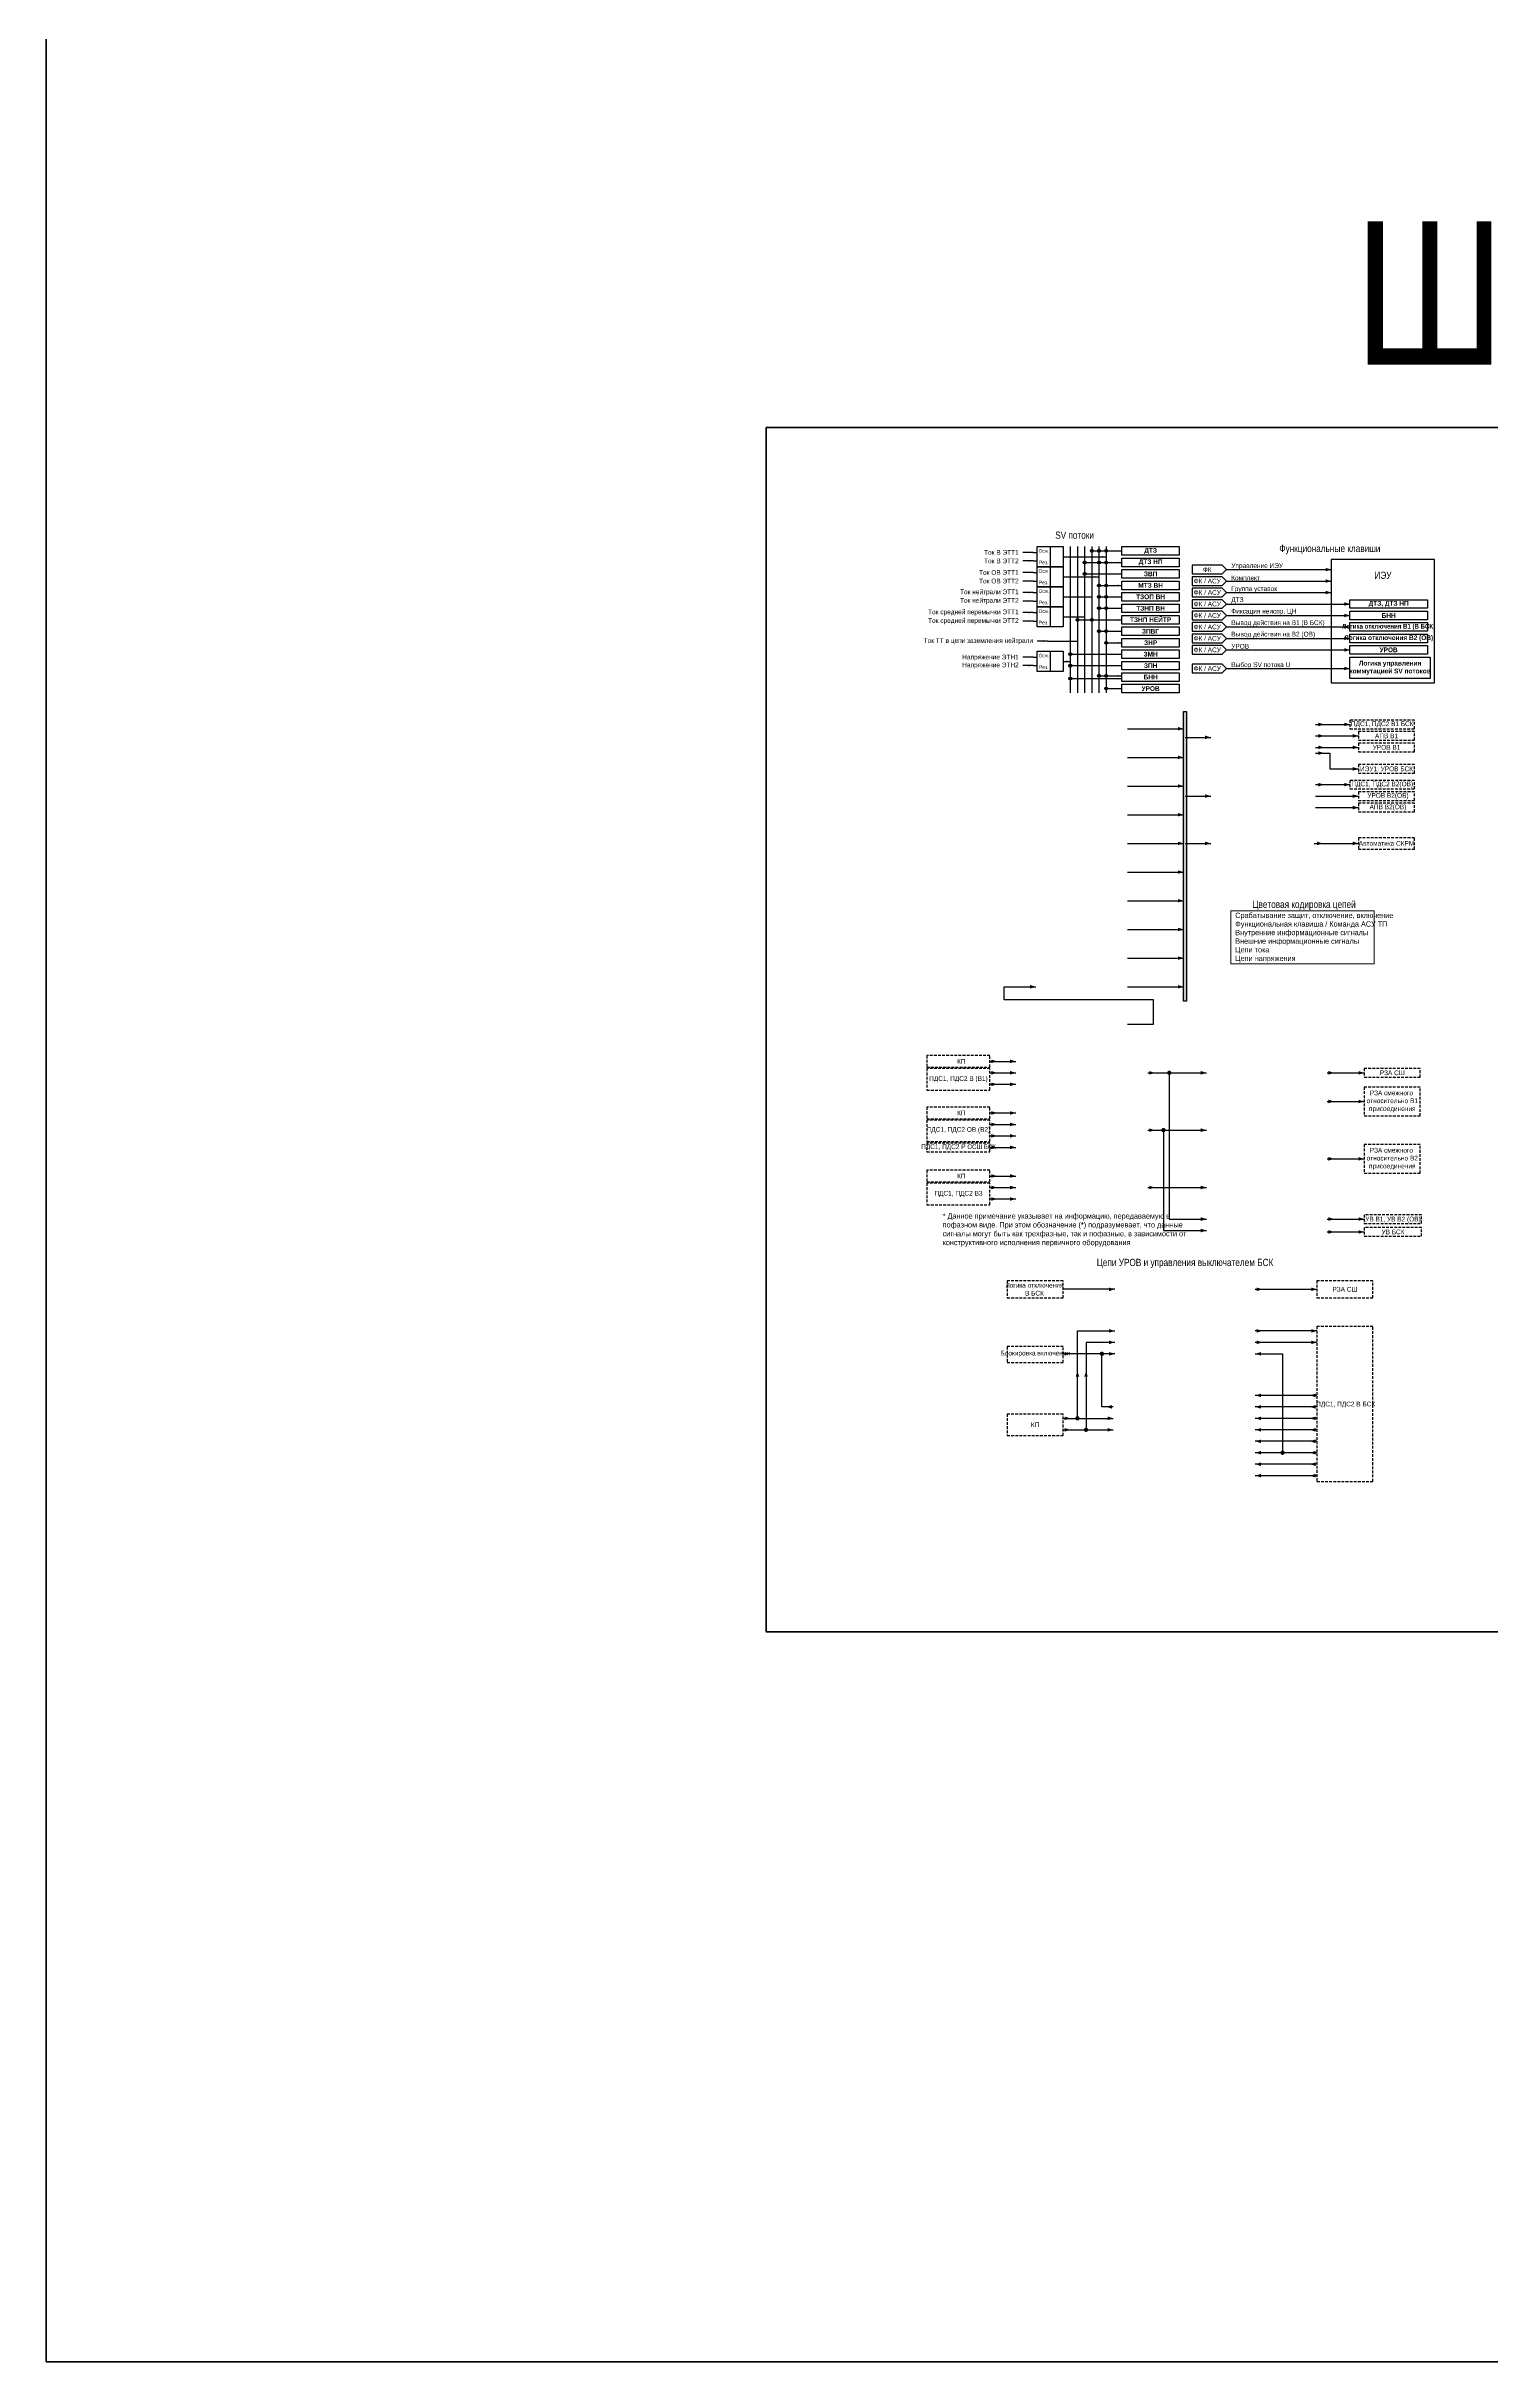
# Model space of a CAD drawing. Header units: millimetres. Extents: x 25558 to 49929, y 1902 to 19390.
# Drawn here: x 25708 to 26715, y 1902 to 3517 of the extents above; entities that cross this region are included whole.
import ezdxf
from ezdxf.enums import TextEntityAlignment as Align

# ---------------------------------------------------------------- set-up
doc = ezdxf.new("R2010")
doc.units = ezdxf.units.MM
doc.linetypes.add('штриховая2', pattern=[9.525, 6.35, -3.175])
for name, color, linetype, lineweight in [('Основная', 7, 'Continuous', 30), ('Отключение_включение', 1, 'Continuous', 30), ('Тонкая', 7, 'Continuous', 5), ('Цепи внешние', 84, 'Continuous', 30), ('Цепи внутренние', 5, 'Continuous', 30), ('Цепи ТН', 200, 'Continuous', 30), ('Цепи ТТ', 23, 'Continuous', 30), ('Цепь - ФК и АСУ', 132, 'Continuous', 30)]:
    doc.layers.add(name, color=color, linetype=linetype, lineweight=lineweight)
doc.styles.add('Narrow', font='ARIALN.TTF')

# ---------------------------------------------------------------- blocks, each defined once
blk = doc.blocks.new('Point')
at = {"layer": 'Основная', "color": 0, "const_width": 1.5}
blk.add_lwpolyline([(-0.75, 0, 1), (0.75, 0, 1)], format="xyb", close=True, dxfattribs=at)

msp = doc.modelspace()

# ---------------------------------------------------------------- hatches: boundary and pattern name
at = {"layer": 'Отключение_включение'}
h = msp.add_hatch(color=256, dxfattribs=at)
h.dxf.hatch_style = 1
h.paths.add_polyline_path([(26503, 3053), (26501, 3053), (26501, 2851), (26503, 2851)])
at = {"layer": 'Цепи ТН'}
h = msp.add_hatch(color=256, dxfattribs=at)
h.dxf.hatch_style = 1
h.paths.add_polyline_path([(26423, 3093, 1), (26421, 3093, 1)])
h = msp.add_hatch(color=256, dxfattribs=at)
h.dxf.hatch_style = 1
h.paths.add_polyline_path([(26423, 3085, 1), (26421, 3085, 1)])
h = msp.add_hatch(color=256, dxfattribs=at)
h.dxf.hatch_style = 1
h.paths.add_polyline_path([(26423, 3076, 1), (26421, 3076, 1)])
at = {"layer": 'Цепи ТТ'}
h = msp.add_hatch(color=256, dxfattribs=at)
h.dxf.hatch_style = 1
h.paths.add_polyline_path([(26438, 3165, 1), (26436, 3165, 1)])
h = msp.add_hatch(color=256, dxfattribs=at)
h.dxf.hatch_style = 1
h.paths.add_polyline_path([(26443, 3165, 1), (26441, 3165, 1)])
h = msp.add_hatch(color=256, dxfattribs=at)
h.dxf.hatch_style = 1
h.paths.add_polyline_path([(26448, 3165, 1), (26446, 3165, 1)])
h = msp.add_hatch(color=256, dxfattribs=at)
h.dxf.hatch_style = 1
h.paths.add_polyline_path([(26433, 3157, 1), (26431, 3157, 1)])
h = msp.add_hatch(color=256, dxfattribs=at)
h.dxf.hatch_style = 1
h.paths.add_polyline_path([(26433, 3149, 1), (26431, 3149, 1)])
h = msp.add_hatch(color=256, dxfattribs=at)
h.dxf.hatch_style = 1
h.paths.add_polyline_path([(26443, 3157, 1), (26441, 3157, 1)])
h = msp.add_hatch(color=256, dxfattribs=at)
h.dxf.hatch_style = 1
h.paths.add_polyline_path([(26448, 3157, 1), (26446, 3157, 1)])
h = msp.add_hatch(color=256, dxfattribs=at)
h.dxf.hatch_style = 1
h.paths.add_polyline_path([(26443, 3141, 1), (26441, 3141, 1)])
h = msp.add_hatch(color=256, dxfattribs=at)
h.dxf.hatch_style = 1
h.paths.add_polyline_path([(26443, 3133, 1), (26441, 3133, 1)])
h = msp.add_hatch(color=256, dxfattribs=at)
h.dxf.hatch_style = 1
h.paths.add_polyline_path([(26448, 3141, 1), (26446, 3141, 1)])
h = msp.add_hatch(color=256, dxfattribs=at)
h.dxf.hatch_style = 1
h.paths.add_polyline_path([(26448, 3133, 1), (26446, 3133, 1)])
h = msp.add_hatch(color=256, dxfattribs=at)
h.dxf.hatch_style = 1
h.paths.add_polyline_path([(26428, 3117, 1), (26426, 3117, 1)])
h = msp.add_hatch(color=256, dxfattribs=at)
h.dxf.hatch_style = 1
h.paths.add_polyline_path([(26438, 3117, 1), (26436, 3117, 1)])
h = msp.add_hatch(color=256, dxfattribs=at)
h.dxf.hatch_style = 1
h.paths.add_polyline_path([(26443, 3125, 1), (26441, 3125, 1)])
h = msp.add_hatch(color=256, dxfattribs=at)
h.dxf.hatch_style = 1
h.paths.add_polyline_path([(26448, 3125, 1), (26446, 3125, 1)])
h = msp.add_hatch(color=256, dxfattribs=at)
h.dxf.hatch_style = 1
h.paths.add_polyline_path([(26443, 3109, 1), (26441, 3109, 1)])
h = msp.add_hatch(color=256, dxfattribs=at)
h.dxf.hatch_style = 1
h.paths.add_polyline_path([(26448, 3109, 1), (26446, 3109, 1)])
h = msp.add_hatch(color=256, dxfattribs=at)
h.dxf.hatch_style = 1
h.paths.add_polyline_path([(26448, 3101, 1), (26446, 3101, 1)])
h = msp.add_hatch(color=256, dxfattribs=at)
h.dxf.hatch_style = 1
h.paths.add_polyline_path([(26443, 3078, 1), (26441, 3078, 1)])
h = msp.add_hatch(color=256, dxfattribs=at)
h.dxf.hatch_style = 1
h.paths.add_polyline_path([(26448, 3078, 1), (26446, 3078, 1)])
h = msp.add_hatch(color=256, dxfattribs=at)
h.dxf.hatch_style = 1
h.paths.add_polyline_path([(26448, 3069, 1), (26446, 3069, 1)])

# ---------------------------------------------------------------- linework, layer by layer
at = {"layer": 'Основная'}
for points in [[(26458, 3168), (26498, 3168), (26498, 3162), (26458, 3162)], [(26458, 3160), (26498, 3160), (26498, 3154), (26458, 3154)], [(26458, 3152), (26498, 3152), (26498, 3146), (26458, 3146)], [(26458, 3144), (26498, 3144), (26498, 3138), (26458, 3138)], [(26458, 3136), (26498, 3136), (26498, 3130), (26458, 3130)], [(26458, 3128), (26498, 3128), (26498, 3122), (26458, 3122)], [(26458, 3120), (26498, 3120), (26498, 3114), (26458, 3114)], [(26617, 3131), (26671, 3131), (26671, 3125), (26617, 3125)], [(26617, 3123), (26671, 3123), (26671, 3117), (26617, 3117)], [(26458, 3112), (26498, 3112), (26498, 3106), (26458, 3106)], [(26458, 3104), (26498, 3104), (26498, 3098), (26458, 3098)], [(26617, 3115), (26671, 3115), (26671, 3109), (26617, 3109)], [(26617, 3107), (26671, 3107), (26671, 3101), (26617, 3101)], [(26458, 3096), (26498, 3096), (26498, 3090), (26458, 3090)], [(26458, 3088), (26498, 3088), (26498, 3082), (26458, 3082)], [(26617, 3099), (26671, 3099), (26671, 3093), (26617, 3093)], [(26617, 3091), (26673, 3091), (26673, 3076), (26617, 3076)], [(26458, 3080), (26498, 3080), (26498, 3074), (26458, 3074)], [(26458, 3072), (26498, 3072), (26498, 3066), (26458, 3066)]]:
    msp.add_lwpolyline(points, close=True, dxfattribs=at)
at = {"layer": 'Основная', "ltscale": 0.3}
msp.add_lwpolyline([(26604, 3073), (26676, 3073), (26676, 3159), (26604, 3159)], close=True, dxfattribs=at)
at = {"layer": 'Отключение_включение'}
for p, q in [((26462, 3041), (26501, 3041)), ((26593, 3044), (26612, 3044)), ((26612, 3044), (26617, 3044)), ((26462, 3021), (26501, 3021)), ((26502, 3035), (26520, 3035)), ((26462, 3001), (26501, 3001)), ((26502, 2994), (26520, 2994)), ((26593, 3002), (26612, 3002)), ((26612, 3002), (26617, 3002)), ((26462, 2981), (26501, 2981)), ((26462, 2961), (26501, 2961)), ((26502, 2961), (26520, 2961)), ((26462, 2941), (26501, 2941)), ((26462, 2921), (26501, 2921)), ((26462, 2901), (26501, 2901)), ((26462, 2881), (26501, 2881)), ((26462, 2861), (26501, 2861)), ((26601, 2801), (26610, 2801)), ((26610, 2801), (26627, 2801)), ((26601, 2781), (26610, 2781)), ((26610, 2781), (26627, 2781)), ((26601, 2741), (26610, 2741)), ((26610, 2741), (26627, 2741)), ((26551, 2650), (26594, 2650)), ((26594, 2621), (26551, 2621)), ((26433, 2613), (26433, 2552)), ((26594, 2613), (26551, 2613)), ((26427, 2560), (26452, 2560)), ((26444, 2552), (26452, 2552))]:
    msp.add_line(p, q, dxfattribs=at)
at = {"layer": 'Отключение_включение', "ltscale": 0.3}
msp.add_line((26453, 2613), (26433, 2613), dxfattribs=at)
at = {"layer": 'Отключение_включение'}
msp.add_lwpolyline([(26501, 3053), (26503, 3053), (26503, 2851), (26501, 2851)], close=True, dxfattribs=at)
for points in [[(26501, 3041, 0, 2.5, 0), (26497, 3041, 0, 0, 0)], [(26520, 3035, 0, 2.5, 0), (26516, 3035, 0, 0, 0)], [(26599, 3044, 0, 2.5, 0), (26595, 3044, 0, 0, 0)], [(26617, 3044, 0, 2.5, 0), (26613, 3044, 0, 0, 0)], [(26501, 3021, 0, 2.5, 0), (26497, 3021, 0, 0, 0)], [(26501, 3001, 0, 2.5, 0), (26497, 3001, 0, 0, 0)], [(26520, 2994, 0, 2.5, 0), (26516, 2994, 0, 0, 0)], [(26599, 3002, 0, 2.5, 0), (26595, 3002, 0, 0, 0)], [(26617, 3002, 0, 2.5, 0), (26613, 3002, 0, 0, 0)], [(26501, 2981, 0, 2.5, 0), (26497, 2981, 0, 0, 0)], [(26501, 2961, 0, 2.5, 0), (26497, 2961, 0, 0, 0)], [(26520, 2961, 0, 2.5, 0), (26516, 2961, 0, 0, 0)], [(26501, 2941, 0, 2.5, 0), (26497, 2941, 0, 0, 0)], [(26501, 2921, 0, 2.5, 0), (26497, 2921, 0, 0, 0)], [(26501, 2901, 0, 2.5, 0), (26497, 2901, 0, 0, 0)], [(26501, 2881, 0, 2.5, 0), (26497, 2881, 0, 0, 0)], [(26501, 2861, 0, 2.5, 0), (26497, 2861, 0, 0, 0)], [(26606, 2801, 0, 2.5, 0), (26602, 2801, 0, 0, 0)], [(26627, 2801, 0, 2.5, 0), (26623, 2801, 0, 0, 0)], [(26606, 2781, 0, 2.5, 0), (26602, 2781, 0, 0, 0)], [(26627, 2781, 0, 2.5, 0), (26623, 2781, 0, 0, 0)], [(26606, 2741, 0, 2.5, 0), (26602, 2741, 0, 0, 0)], [(26627, 2741, 0, 2.5, 0), (26623, 2741, 0, 0, 0)], [(26556, 2650, 0, 2.5, 0), (26552, 2650, 0, 0, 0)], [(26594, 2650, 0, 2.5, 0), (26590, 2650, 0, 0, 0)], [(26556, 2621, 0, 2.5, 0), (26552, 2621, 0, 0, 0)], [(26594, 2621, 0, 2.5, 0), (26590, 2621, 0, 0, 0)], [(26556, 2613, 0, 2.5, 0), (26552, 2613, 0, 0, 0)], [(26594, 2613, 0, 2.5, 0), (26590, 2613, 0, 0, 0)], [(26452, 2560, 0, 2.5, 0), (26448, 2560, 0, 0, 0)], [(26452, 2552, 0, 2.5, 0), (26448, 2552, 0, 0, 0)]]:
    msp.add_lwpolyline(points, format="xyseb", dxfattribs=at)
at = {"layer": 'Отключение_включение', "ltscale": 0.3}
for points in [[(26427, 2560), (26427, 2621)], [(26427, 2621), (26453, 2621)]]:
    msp.add_lwpolyline(points, dxfattribs=at)
for points in [[(26453, 2621, 0, 2.5, 0), (26449, 2621, 0, 0, 0)], [(26453, 2613, 0, 2.5, 0), (26449, 2613, 0, 0, 0)], [(26427, 2593, 0, 2.5, 0), (26427, 2589, 0, 0, 0)], [(26433, 2593, 0, 2.5, 0), (26433, 2589, 0, 0, 0)], [(26422, 2560, 0, 2.5, 0), (26418, 2560, 0, 0, 0)], [(26422, 2552, 0, 2.5, 0), (26418, 2552, 0, 0, 0)]]:
    msp.add_lwpolyline(points, format="xyseb", dxfattribs=at)
at = {"layer": 'Отключение_включение'}
for points in [[(26417, 2560), (26427, 2560)], [(26417, 2552), (26444, 2552)]]:
    msp.add_lwpolyline(points, dxfattribs=at)
at = {"layer": 'Тонкая', "lineweight": 50}
msp.add_lwpolyline([(25708, 5132), (36985, 5132), (36985, 1902), (25708, 1902)], close=True, dxfattribs=at)
at = {"layer": 'Тонкая', "color": 3, "lineweight": 50}
msp.add_lwpolyline([(26804, 2411), (26210, 2411), (26210, 3251), (26804, 3251)], close=True, dxfattribs=at)
at = {"layer": 'Тонкая', "ltscale": 0.3}
msp.add_lwpolyline([(26534, 2914), (26634, 2914), (26634, 2877), (26534, 2877)], close=True, dxfattribs=at)
at = {"layer": 'Цепи внешние', "ltscale": 0.3}
for p, q in [((26593, 3036), (26623, 3036)), ((26593, 3028), (26623, 3028)), ((26593, 2994), (26621, 2994)), ((26621, 2994), (26623, 2994)), ((26593, 2986), (26623, 2986)), ((26366, 2809), (26384, 2809)), ((26366, 2801), (26384, 2801)), ((26366, 2793), (26384, 2793)), ((26366, 2773), (26384, 2773)), ((26366, 2765), (26384, 2765)), ((26366, 2757), (26384, 2757)), ((26366, 2749), (26384, 2749)), ((26366, 2729), (26384, 2729)), ((26366, 2721), (26384, 2721)), ((26366, 2713), (26384, 2713)), ((26601, 2699), (26627, 2699)), ((26551, 2605), (26570, 2605)), ((26570, 2605), (26570, 2536))]:
    msp.add_line(p, q, dxfattribs=at)
at = {"layer": 'Цепи внешние'}
for p, q in [((26592, 2961), (26613, 2961)), ((26612, 2961), (26623, 2961))]:
    msp.add_line(p, q, dxfattribs=at)
at = {"layer": 'Цепи внешние', "ltscale": 0.3}
for points in [[(26599, 3036, 0, 2.5, 0), (26595, 3036, 0, 0, 0)], [(26623, 3036, 0, 2.5, 0), (26619, 3036, 0, 0, 0)], [(26599, 3028, 0, 2.5, 0), (26595, 3028, 0, 0, 0)], [(26623, 3028, 0, 2.5, 0), (26619, 3028, 0, 0, 0)], [(26623, 2994, 0, 2.5, 0), (26619, 2994, 0, 0, 0)], [(26623, 2986, 0, 2.5, 0), (26619, 2986, 0, 0, 0)], [(26371, 2809, 0, 2.5, 0), (26367, 2809, 0, 0, 0)], [(26384, 2809, 0, 2.5, 0), (26380, 2809, 0, 0, 0)], [(26371, 2801, 0, 2.5, 0), (26367, 2801, 0, 0, 0)], [(26371, 2793, 0, 2.5, 0), (26367, 2793, 0, 0, 0)], [(26384, 2801, 0, 2.5, 0), (26380, 2801, 0, 0, 0)], [(26384, 2793, 0, 2.5, 0), (26380, 2793, 0, 0, 0)], [(26371, 2773, 0, 2.5, 0), (26367, 2773, 0, 0, 0)], [(26371, 2765, 0, 2.5, 0), (26367, 2765, 0, 0, 0)], [(26384, 2773, 0, 2.5, 0), (26380, 2773, 0, 0, 0)], [(26384, 2765, 0, 2.5, 0), (26380, 2765, 0, 0, 0)], [(26371, 2757, 0, 2.5, 0), (26367, 2757, 0, 0, 0)], [(26371, 2749, 0, 2.5, 0), (26367, 2749, 0, 0, 0)], [(26384, 2757, 0, 2.5, 0), (26380, 2757, 0, 0, 0)], [(26384, 2749, 0, 2.5, 0), (26380, 2749, 0, 0, 0)], [(26371, 2729, 0, 2.5, 0), (26367, 2729, 0, 0, 0)], [(26384, 2729, 0, 2.5, 0), (26380, 2729, 0, 0, 0)], [(26371, 2721, 0, 2.5, 0), (26367, 2721, 0, 0, 0)], [(26371, 2713, 0, 2.5, 0), (26367, 2713, 0, 0, 0)], [(26384, 2721, 0, 2.5, 0), (26380, 2721, 0, 0, 0)], [(26384, 2713, 0, 2.5, 0), (26380, 2713, 0, 0, 0)], [(26606, 2699, 0, 2.5, 0), (26602, 2699, 0, 0, 0)], [(26627, 2699, 0, 2.5, 0), (26623, 2699, 0, 0, 0)], [(26551, 2605, 0, 2.5, 0), (26555, 2605, 0, 0, 0)], [(26551, 2576, 0, 2.5, 0), (26555, 2576, 0, 0, 0)], [(26551, 2568, 0, 2.5, 0), (26555, 2568, 0, 0, 0)], [(26589, 2576, 0, 2.5, 0), (26593, 2576, 0, 0, 0)], [(26589, 2568, 0, 2.5, 0), (26593, 2568, 0, 0, 0)], [(26551, 2560, 0, 2.5, 0), (26555, 2560, 0, 0, 0)], [(26551, 2552, 0, 2.5, 0), (26555, 2552, 0, 0, 0)], [(26589, 2560, 0, 2.5, 0), (26593, 2560, 0, 0, 0)], [(26589, 2552, 0, 2.5, 0), (26593, 2552, 0, 0, 0)], [(26551, 2544, 0, 2.5, 0), (26555, 2544, 0, 0, 0)], [(26551, 2536, 0, 2.5, 0), (26555, 2536, 0, 0, 0)], [(26589, 2544, 0, 2.5, 0), (26593, 2544, 0, 0, 0)], [(26589, 2536, 0, 2.5, 0), (26593, 2536, 0, 0, 0)], [(26551, 2528, 0, 2.5, 0), (26555, 2528, 0, 0, 0)], [(26551, 2520, 0, 2.5, 0), (26555, 2520, 0, 0, 0)], [(26589, 2528, 0, 2.5, 0), (26593, 2528, 0, 0, 0)], [(26589, 2520, 0, 2.5, 0), (26593, 2520, 0, 0, 0)]]:
    msp.add_lwpolyline(points, format="xyseb", dxfattribs=at)
at = {"layer": 'Цепи внешние', "linetype": 'штриховая2', "ltscale": 0.3}
for points in [[(26662, 3047), (26617, 3047), (26617, 3041), (26662, 3041)], [(26662, 3039), (26623, 3039), (26623, 3033), (26662, 3033)], [(26662, 3031), (26623, 3031), (26623, 3025), (26662, 3025)], [(26662, 3005), (26617, 3005), (26617, 2999), (26662, 2999)], [(26662, 2997), (26623, 2997), (26623, 2991), (26662, 2991)], [(26662, 2989), (26623, 2989), (26623, 2983), (26662, 2983)], [(26662, 2965), (26623, 2965), (26623, 2957), (26662, 2957)], [(26366, 2813), (26322, 2813), (26322, 2805), (26366, 2805)], [(26366, 2804), (26322, 2804), (26322, 2789), (26366, 2789)], [(26666, 2804), (26627, 2804), (26627, 2798), (26666, 2798)], [(26666, 2791), (26627, 2791), (26627, 2771), (26666, 2771)], [(26366, 2777), (26322, 2777), (26322, 2769), (26366, 2769)], [(26366, 2768), (26322, 2768), (26322, 2753), (26366, 2753)], [(26366, 2752), (26322, 2752), (26322, 2746), (26366, 2746)], [(26666, 2751), (26627, 2751), (26627, 2731), (26666, 2731)], [(26366, 2733), (26322, 2733), (26322, 2725), (26366, 2725)], [(26366, 2724), (26322, 2724), (26322, 2709), (26366, 2709)], [(26667, 2702), (26627, 2702), (26627, 2696), (26667, 2696)], [(26633, 2656), (26594, 2656), (26594, 2644), (26633, 2644)], [(26633, 2624), (26594, 2624), (26594, 2516), (26633, 2516)], [(26417, 2563), (26378, 2563), (26378, 2548), (26417, 2548)]]:
    msp.add_lwpolyline(points, close=True, dxfattribs=at)
at = {"layer": 'Цепи внешние'}
for points in [[(26598, 2961, 0, 2.5, 0), (26594, 2961, 0, 0, 0)], [(26623, 2961, 0, 2.5, 0), (26619, 2961, 0, 0, 0)]]:
    msp.add_lwpolyline(points, format="xyseb", dxfattribs=at)
at = {"layer": 'Цепи внешние', "ltscale": 0.3}
for points in [[(26594, 2576), (26551, 2576)], [(26594, 2568), (26551, 2568)], [(26594, 2560), (26551, 2560)], [(26594, 2552), (26551, 2552)], [(26594, 2544), (26551, 2544)]]:
    msp.add_lwpolyline(points, dxfattribs=at)
at = {"layer": 'Цепи внешние'}
for points in [[(26594, 2536), (26551, 2536)], [(26594, 2528), (26551, 2528)], [(26594, 2520), (26551, 2520)]]:
    msp.add_lwpolyline(points, dxfattribs=at)
at = {"layer": 'Цепи внутренние', "ltscale": 0.3}
for p, q in [((26593, 3024), (26603, 3024)), ((26603, 3024), (26603, 3013)), ((26603, 3013), (26623, 3013)), ((26376, 2852), (26376, 2861)), ((26376, 2861), (26398, 2861)), ((26480, 2852), (26376, 2852)), ((26480, 2835), (26480, 2852)), ((26462, 2835), (26480, 2835)), ((26476, 2801), (26517, 2801)), ((26491, 2801), (26491, 2699)), ((26476, 2761), (26517, 2761)), ((26487, 2761), (26487, 2691)), ((26476, 2721), (26517, 2721)), ((26491, 2699), (26517, 2699)), ((26487, 2691), (26517, 2691)), ((26601, 2690), (26627, 2690)), ((26453, 2650), (26417, 2650)), ((26444, 2605), (26417, 2605)), ((26453, 2605), (26444, 2605))]:
    msp.add_line(p, q, dxfattribs=at)
for points in [[(26599, 3024, 0, 2.5, 0), (26595, 3024, 0, 0, 0)], [(26623, 3013, 0, 2.5, 0), (26619, 3013, 0, 0, 0)], [(26398, 2861, 0, 2.5, 0), (26394, 2861, 0, 0, 0)], [(26481, 2801, 0, 2.5, 0), (26477, 2801, 0, 0, 0)], [(26517, 2801, 0, 2.5, 0), (26513, 2801, 0, 0, 0)], [(26481, 2761, 0, 2.5, 0), (26477, 2761, 0, 0, 0)], [(26517, 2761, 0, 2.5, 0), (26513, 2761, 0, 0, 0)], [(26481, 2721, 0, 2.5, 0), (26477, 2721, 0, 0, 0)], [(26517, 2721, 0, 2.5, 0), (26513, 2721, 0, 0, 0)], [(26517, 2699, 0, 2.5, 0), (26513, 2699, 0, 0, 0)], [(26517, 2691, 0, 2.5, 0), (26513, 2691, 0, 0, 0)], [(26606, 2690, 0, 2.5, 0), (26602, 2690, 0, 0, 0)], [(26627, 2690, 0, 2.5, 0), (26623, 2690, 0, 0, 0)], [(26453, 2650, 0, 2.5, 0), (26449, 2650, 0, 0, 0)], [(26422, 2605, 0, 2.5, 0), (26418, 2605, 0, 0, 0)], [(26453, 2605, 0, 2.5, 0), (26449, 2605, 0, 0, 0)], [(26447, 2568, 0, 2.5, 0), (26451, 2568, 0, 0, 0)]]:
    msp.add_lwpolyline(points, format="xyseb", dxfattribs=at)
at = {"layer": 'Цепи внутренние', "linetype": 'штриховая2', "ltscale": 0.3}
for points in [[(26662, 3016), (26623, 3016), (26623, 3010), (26662, 3010)], [(26667, 2693), (26627, 2693), (26627, 2687), (26667, 2687)], [(26417, 2656), (26378, 2656), (26378, 2644), (26417, 2644)], [(26417, 2610), (26378, 2610), (26378, 2599), (26417, 2599)]]:
    msp.add_lwpolyline(points, close=True, dxfattribs=at)
at = {"layer": 'Цепи внутренние', "ltscale": 0.3}
for points in [[(26444, 2568), (26444, 2605)], [(26452, 2568), (26444, 2568)]]:
    msp.add_lwpolyline(points, dxfattribs=at)
at = {"layer": 'Цепи ТН'}
msp.add_line((26417, 3088), (26422, 3088), dxfattribs=at)
for points in [[(26422, 3168), (26422, 3066)], [(26396, 3091), (26389, 3091)], [(26396, 3085), (26389, 3085)], [(26396, 3091), (26399, 3091)], [(26396, 3085), (26399, 3085)], [(26408, 3095), (26408, 3081)], [(26422, 3093), (26458, 3093)], [(26422, 3085), (26458, 3085)], [(26422, 3076), (26458, 3076)]]:
    msp.add_lwpolyline(points, dxfattribs=at)
for points in [[(26396, 3091, 0, 1, 0), (26393, 3091, 0, 0, 0)], [(26396, 3085, 0, 1, 0), (26393, 3085, 0, 0, 0)], [(26422, 3088, 0, 1, 0), (26419, 3088, 0, 0, 0)], [(26458, 3093, 0, 1, 0), (26455, 3093, 0, 0, 0)], [(26458, 3085, 0, 1, 0), (26455, 3085, 0, 0, 0)], [(26458, 3076, 0, 1, 0), (26455, 3076, 0, 0, 0)]]:
    msp.add_lwpolyline(points, format="xyseb", dxfattribs=at)
msp.add_lwpolyline([(26399, 3095), (26417, 3095), (26417, 3081), (26399, 3081)], close=True, dxfattribs=at)
for centre in [(26422, 3093), (26422, 3085), (26422, 3076)]:
    msp.add_circle(centre, 1, dxfattribs=at)
at = {"layer": 'Цепи ТТ'}
for p, q in [((26442, 3141), (26458, 3141)), ((26427, 3117), (26458, 3117)), ((26442, 3133), (26458, 3133)), ((26442, 3125), (26458, 3125)), ((26409, 3102), (26427, 3102)), ((26442, 3109), (26458, 3109)), ((26442, 3078), (26458, 3078))]:
    msp.add_line(p, q, dxfattribs=at)
for points in [[(26399, 3168), (26417, 3168), (26417, 3154), (26399, 3154)], [(26399, 3154), (26417, 3154), (26417, 3140), (26399, 3140)], [(26399, 3140), (26417, 3140), (26417, 3126), (26399, 3126)], [(26399, 3126), (26417, 3126), (26417, 3112), (26399, 3112)]]:
    msp.add_lwpolyline(points, close=True, dxfattribs=at)
for points in [[(26408, 3168), (26408, 3154)], [(26427, 3168), (26427, 3066)], [(26432, 3168), (26432, 3066)], [(26437, 3168), (26437, 3066)], [(26396, 3164), (26389, 3164)], [(26396, 3158), (26389, 3158)], [(26396, 3150), (26389, 3150)], [(26396, 3164), (26399, 3164)], [(26396, 3158), (26399, 3158)], [(26396, 3150), (26399, 3150)], [(26408, 3154), (26408, 3140)], [(26396, 3144), (26389, 3144)], [(26396, 3136), (26389, 3136)], [(26396, 3144), (26399, 3144)], [(26396, 3136), (26399, 3136)], [(26408, 3140), (26408, 3126)], [(26396, 3130), (26389, 3130)], [(26396, 3122), (26389, 3122)], [(26396, 3130), (26399, 3130)], [(26396, 3122), (26399, 3122)], [(26408, 3126), (26408, 3112)], [(26396, 3116), (26389, 3116)], [(26396, 3116), (26399, 3116)], [(26406, 3102), (26399, 3102)], [(26406, 3102), (26409, 3102)]]:
    msp.add_lwpolyline(points, dxfattribs=at)
at = {"layer": 'Цепи ТТ', "ltscale": 0.3}
for points in [[(26442, 3168), (26442, 3066)], [(26447, 3168), (26447, 3066)], [(26417, 3161), (26447, 3161)], [(26432, 3157), (26458, 3157)], [(26437, 3165), (26458, 3165)], [(26417, 3147), (26442, 3147)], [(26432, 3149), (26458, 3149)], [(26417, 3133), (26437, 3133)], [(26417, 3119), (26432, 3119)], [(26447, 3101), (26458, 3101)], [(26447, 3069), (26458, 3069)]]:
    msp.add_lwpolyline(points, dxfattribs=at)
at = {"layer": 'Цепи ТТ'}
for points in [[(26458, 3165, 0, 1, 0), (26455, 3165, 0, 0, 0)], [(26396, 3164, 0, 1, 0), (26393, 3164, 0, 0, 0)], [(26396, 3158, 0, 1, 0), (26393, 3158, 0, 0, 0)], [(26396, 3150, 0, 1, 0), (26393, 3150, 0, 0, 0)], [(26447, 3161, 0, 1, 0), (26444, 3161, 0, 0, 0)], [(26458, 3157, 0, 1, 0), (26455, 3157, 0, 0, 0)], [(26458, 3149, 0, 1, 0), (26455, 3149, 0, 0, 0)], [(26396, 3144, 0, 1, 0), (26393, 3144, 0, 0, 0)], [(26396, 3136, 0, 1, 0), (26393, 3136, 0, 0, 0)], [(26437, 3133, 0, 1, 0), (26434, 3133, 0, 0, 0)], [(26442, 3147, 0, 1, 0), (26439, 3147, 0, 0, 0)], [(26458, 3141, 0, 1, 0), (26455, 3141, 0, 0, 0)], [(26458, 3133, 0, 1, 0), (26455, 3133, 0, 0, 0)], [(26396, 3130, 0, 1, 0), (26393, 3130, 0, 0, 0)], [(26396, 3122, 0, 1, 0), (26393, 3122, 0, 0, 0)], [(26432, 3119, 0, 1, 0), (26429, 3119, 0, 0, 0)], [(26458, 3125, 0, 1, 0), (26455, 3125, 0, 0, 0)], [(26458, 3117, 0, 1, 0), (26455, 3117, 0, 0, 0)], [(26396, 3116, 0, 1, 0), (26393, 3116, 0, 0, 0)], [(26406, 3102, 0, 1, 0), (26403, 3102, 0, 0, 0)], [(26427, 3102, 0, 1, 0), (26424, 3102, 0, 0, 0)], [(26458, 3109, 0, 1, 0), (26455, 3109, 0, 0, 0)], [(26458, 3101, 0, 1, 0), (26455, 3101, 0, 0, 0)], [(26458, 3078, 0, 1, 0), (26455, 3078, 0, 0, 0)], [(26458, 3069, 0, 1, 0), (26455, 3069, 0, 0, 0)]]:
    msp.add_lwpolyline(points, format="xyseb", dxfattribs=at)
for centre in [(26437, 3165), (26442, 3165), (26447, 3165), (26432, 3157), (26432, 3149), (26442, 3157), (26447, 3157), (26442, 3141), (26442, 3133), (26447, 3141), (26447, 3133), (26427, 3117), (26437, 3117), (26442, 3125), (26447, 3125), (26442, 3109), (26447, 3109), (26447, 3101), (26442, 3078), (26447, 3078), (26447, 3069)]:
    msp.add_circle(centre, 1, dxfattribs=at)
at = {"layer": 'Цепь - ФК и АСУ', "ltscale": 0.3}
for points in [[(26531, 3152), (26528, 3155), (26507, 3155), (26507, 3149), (26528, 3149), (26531, 3152)], [(26531, 3144), (26528, 3147), (26507, 3147), (26507, 3141), (26528, 3141), (26531, 3144)], [(26531, 3136), (26528, 3139), (26507, 3139), (26507, 3133), (26528, 3133), (26531, 3136)], [(26531, 3128), (26528, 3131), (26507, 3131), (26507, 3125), (26528, 3125), (26531, 3128)], [(26531, 3120), (26528, 3123), (26507, 3123), (26507, 3117), (26528, 3117), (26531, 3120)], [(26531, 3112), (26528, 3115), (26507, 3115), (26507, 3109), (26528, 3109), (26531, 3112)], [(26531, 3104), (26528, 3107), (26507, 3107), (26507, 3101), (26528, 3101), (26531, 3104)], [(26531, 3096), (26528, 3099), (26507, 3099), (26507, 3093), (26528, 3093), (26531, 3096)], [(26531, 3083), (26528, 3086), (26507, 3086), (26507, 3080), (26528, 3080), (26531, 3083)]]:
    msp.add_lwpolyline(points, dxfattribs=at)
at = {"layer": 'Цепь - ФК и АСУ'}
for points in [[(26531, 3152), (26604, 3152)], [(26531, 3144), (26604, 3144)], [(26531, 3136), (26604, 3136)], [(26531, 3128), (26617, 3128), (26617, 3128), (26617, 3128)], [(26531, 3120), (26617, 3120), (26617, 3120), (26617, 3120)], [(26531, 3112), (26617, 3112), (26617, 3112), (26617, 3112)], [(26531, 3104), (26617, 3104), (26617, 3104), (26617, 3104)], [(26531, 3096), (26617, 3096), (26617, 3096), (26617, 3096)], [(26531, 3083), (26617, 3083)]]:
    msp.add_lwpolyline(points, dxfattribs=at)
at = {"layer": 'Цепь - ФК и АСУ', "ltscale": 0.3}
for points in [[(26604, 3152, 0, 2.5, 0), (26600, 3152, 0, 0, 0)], [(26604, 3144, 0, 2.5, 0), (26600, 3144, 0, 0, 0)], [(26604, 3136, 0, 2.5, 0), (26600, 3136, 0, 0, 0)], [(26617, 3128, 0, 2.5, 0), (26613, 3128, 0, 0, 0)], [(26617, 3120, 0, 2.5, 0), (26613, 3120, 0, 0, 0)], [(26617, 3112, 0, 2.5, 0), (26613, 3112, 0, 0, 0)], [(26617, 3104, 0, 2.5, 0), (26613, 3104, 0, 0, 0)], [(26617, 3096, 0, 2.5, 0), (26613, 3096, 0, 0, 0)], [(26617, 3083, 0, 2.5, 0), (26613, 3083, 0, 0, 0)]]:
    msp.add_lwpolyline(points, format="xyseb", dxfattribs=at)

# ---------------------------------------------------------------- block references
at = {"layer": 'Отключение_включение'}
for p in [(26427, 2560), (26433, 2552)]:
    msp.add_blockref('Point', p, dxfattribs=at)
at = {"layer": 'Цепи внешние', "ltscale": 0.3}
msp.add_blockref('Point', (26570, 2536), dxfattribs=at)
at = {"layer": 'Цепи внутренние', "ltscale": 0.3}
for p in [(26491, 2801), (26487, 2761), (26444, 2605)]:
    msp.add_blockref('Point', p, dxfattribs=at)

# ---------------------------------------------------------------- texts
at = {"style": 'Narrow'}
msp.add_text('ШЭТ 431.01-2', height=100, dxfattribs=at).set_placement((26620, 3295))
at = {"layer": 'Основная', "style": 'Narrow'}
msp.add_text('Цветовая кодировка цепей', height=5, dxfattribs=at).set_placement((26585, 2916), align=Align.CENTER)
for s, insert, char_height, width, attachment_point in [('Ток В ЭТТ1', (26386, 3164), 3.3, 71.498, 6), ('SV потоки', (26425, 3176), 5, 188.231, 5), ('{\\fArial Narrow|b1|i0|c204|p34;ДТЗ}', (26478, 3165), 3.3, 40, 5), ('Функциональные клавиши', (26603, 3166), 5, 188.231, 5), ('Ток ОВ ЭТТ1', (26386, 3150), 3.3, 71.498, 6), ('Ток В ЭТТ2', (26386, 3158), 3.3, 71.498, 6), ('{\\fArial Narrow|b1|i0|c204|p34;ДТЗ НП}', (26478, 3157), 3.3, 40, 5), ('{\\fArial Narrow|b1|i0|c204|p34;\\C0;ЗВП}', (26478, 3149), 3.3, 40, 5), ('ФК', (26517.5, 3152), 3.3, 21, 5), (' Управление ИЭУ', (26533, 3154.2), 3.3, 71.498, 4), ('ИЭУ', (26640, 3148), 5, 72, 5), ('Ток нейтрали ЭТТ1', (26386, 3136), 3.3, 71.498, 6), ('Ток ОВ ЭТТ2', (26386, 3144), 3.3, 71.498, 6), ('{\\fArial Narrow|b1|i0|c204|p34;\\C0;ТЗОП ВН}', (26478, 3133), 3.3, 40, 5), ('{\\fArial Narrow|b1|i0|c204|p34;\\C0;МТЗ ВН}', (26478, 3141), 3.3, 40, 5), ('ФК / АСУ', (26517.5, 3144), 3.3, 21, 5), ('ФК / АСУ', (26517.5, 3136), 3.3, 21, 5), (' Комплект', (26533, 3146.2), 3.3, 71.498, 4), (' Группа уставок', (26533, 3138.2), 3.3, 71, 4), ('Ток средней перемычки ЭТТ1', (26386, 3122), 3.3, 71.498, 6), ('Ток средней перемычки ЭТТ2', (26386, 3116), 3.3, 71.498, 6), ('Ток нейтрали ЭТТ2', (26386, 3130), 3.3, 71.498, 6), ('{\\fArial Narrow|b1|i0|c204|p34;\\C0;ТЗНП НЕЙТР}', (26478, 3117), 3.3, 40, 5), ('{\\fArial Narrow|b1|i0|c204|p34;\\C0;ТЗНП ВН}', (26478, 3125), 3.3, 40, 5), ('ФК / АСУ', (26517.5, 3128), 3.3, 21, 5), ('ФК / АСУ', (26517.5, 3120), 3.3, 21, 5), (' ДТЗ', (26533, 3130.5), 3.3, 73.844, 4), (' Фиксация неиспр. ЦН', (26533, 3122.5), 3.3, 73.844, 4), ('{\\fArial Narrow|b1|i0|c204|p34;\\C0;ДТЗ, ДТЗ НП}', (26644, 3128), 3.3, 54, 5), ('{\\fArial Narrow|b1|i0|c204|p34;\\C0;БНН}', (26644, 3120), 3.3, 54, 5), ('Ток ТТ в цепи заземления нейтрали', (26396, 3102), 3.3, 64.433, 6), ('{\\fArial Narrow|b1|i0|c204|p34;\\C0;ЗПВГ}', (26478, 3109), 3.3, 40, 5), ('{\\fArial Narrow|b1|i0|c204|p34;\\C0;ЗНР}', (26478, 3101), 3.3, 40, 5), ('ФК / АСУ', (26517.5, 3112), 3.3, 21, 5), ('ФК / АСУ', (26517.5, 3104), 3.3, 21, 5), (' Вывод действия на В1 (В БСК)', (26533, 3114.5), 3.3, 73.844, 4), (' Вывод действия на В2 (ОВ)', (26533, 3106.5), 3.3, 73.844, 4), ('{\\fArial Narrow|b1|i0|c204|p34;\\W0.9;\\C0;Логика отключения В1 (В БСК)}', (26644, 3112), 3.3, 54, 5), ('{\\fArial Narrow|b1|i0|c204|p34;\\C0;Логика отключения В2 (ОВ)}', (26644, 3104), 3.3, 54, 5), ('Напряжение ЭТН1        ', (26386, 3090.5), 3.3, 71.498, 6), ('Напряжение ЭТН2       ', (26386, 3085), 3.3, 71.353, 6), ('{\\fArial Narrow|b1|i0|c204|p34;ЗМН}', (26478, 3093), 3.3, 40, 5), ('{\\fArial Narrow|b1|i0|c204|p34;ЗПН}', (26478, 3085), 3.3, 40, 5), ('ФК / АСУ', (26517.5, 3096), 3.3, 21, 5), ('ФК / АСУ', (26517.5, 3083), 3.3, 21, 5), (' УРОВ', (26533, 3098.5), 3.3, 73.844, 4), (' Выбор SV потока U', (26533, 3085.2), 3.3, 71, 4), ('{\\fArial Narrow|b1|i0|c204|p34;\\C0;Логика управления коммутацией SV потоков}', (26645, 3083.5), 3.3, 56, 5), ('{\\fArial Narrow|b1|i0|c204|p34;\\C0;УРОВ}', (26644, 3096), 3.3, 54, 5), ('{\\fArial Narrow|b1|i0|c204|p34;\\C0;УРОВ}', (26478, 3069), 3.3, 40, 5), ('{\\fArial Narrow|b1|i0|c204|p34;БНН}', (26478, 3077), 3.3, 40, 5), ('ПДС1, ПДС2 В1 БСК', (26639.5, 3044), 3.3, 45, 5), ('АПВ В1', (26642.5, 3036), 3.3, 39, 5), ('УРОВ В1', (26642.5, 3028), 3.3, 39, 5), ('ПДС1, ПДС2 В2(ОВ) ', (26639.5, 3002), 3.3, 45, 5), ('ИЭУ1: УРОВ БСК', (26642.5, 3013), 3.3, 39, 5), ('УРОВ В2(ОВ)', (26643.5, 2994), 3.3, 41, 5), ('АПВ В2(ОВ)', (26643.5, 2986), 3.3, 41, 5), ('Автоматика СКРМ', (26642.5, 2961), 3.3, 39, 5), ('КП', (26346, 2809), 3.3, 40, 5), ('ПДС1, ПДС2 В (В1) ', (26344, 2796.5), 3.3, 44, 5), ('РЗА СШ', (26646.5, 2801), 3.3, 39, 5), ('РЗА смежного  относительно В1 присоединения ', (26646.5, 2781), 3.3, 39, 5), ('ПДС1, ПДС2 ОВ (В2) ', (26344, 2761), 3.3, 44, 5), ('КП', (26346, 2773), 3.3, 40, 5), ('ПДС1, ПДС2 Р {\\W0.9;ОСШ БСК} ', (26344, 2749), 3.3, 46.723, 5), ('РЗА смежного  относительно В2 присоединения ', (26646.5, 2741), 3.3, 39, 5), ('КП', (26346, 2729), 3.3, 40, 5), ('ПДС1, ПДС2 В3', (26344, 2716.5), 3.3, 44, 5), ('* Данное примечание указывает на информацию, передаваемую в пофазном виде. При этом обозначение (*) подразумевает, что данные сигналы могут быть как трехфазные, так и пофазные, в зависимости от конструктивного исполнения первичного оборудования', (26333, 2703), 3.7, 150.398, 1), ('УВ В{\\C0;1, УВ В2 (ОВ)}', (26647, 2698.5), 3.3, 40, 5), ('УВ{\\C0; БСК}', (26647, 2690), 3.3, 40, 5), ('Цепи УРОВ и управления выключателем БСК', (26502, 2668), 5, 188.231, 5), ('Логика отключения В БСК', (26397, 2650), 3.3, 36, 5), ('РЗА СШ', (26613.5, 2650), 3.3, 39, 5), ('Блокировка включения', (26397.5, 2605), 3.3, 39, 5), ('ПДС1, ПДС2 В БСК', (26614, 2569.5), 3.3, 39, 5), ('КП', (26397.5, 2555.5), 3.3, 39, 5)]:
    msp.add_mtext(s, dxfattribs=dict(at, insert=insert, char_height=char_height, width=width, attachment_point=attachment_point))
at = {"layer": 'Основная', "char_height": 2.5, "width": 9, "attachment_point": 5, "line_spacing_factor": 0.909091, "style": 'Narrow'}
for s, insert in [('Осн.', (26403.5, 3165)), ('Осн.', (26403.5, 3151)), ('Рез.', (26403.5, 3157)), ('Осн.', (26403.5, 3137)), ('Рез.', (26403.5, 3143)), ('Осн.', (26403.5, 3123)), ('Рез.', (26403.5, 3129)), ('Рез.', (26403.5, 3115)), ('Осн.', (26403.5, 3092)), ('Рез.', (26403.5, 3084))]:
    msp.add_mtext(s, dxfattribs=dict(at, insert=insert))
at = {"layer": 'Отключение_включение', "style": 'Narrow'}
msp.add_text('Срабатывание защит, отключение, включение', height=3.7, dxfattribs=at).set_placement((26537, 2909))
at = {"layer": 'Цепи внешние', "style": 'Narrow'}
msp.add_text('Внешние информационные сигналы', height=3.7, dxfattribs=at).set_placement((26537, 2891))
at = {"layer": 'Цепи внутренние', "style": 'Narrow'}
msp.add_text('Внутренние информационные сигналы', height=3.7, dxfattribs=at).set_placement((26537, 2897))
at = {"layer": 'Цепи ТН', "style": 'Narrow'}
msp.add_text('Цепи напряжения', height=3.7, dxfattribs=at).set_placement((26537, 2879))
at = {"layer": 'Цепи ТТ', "style": 'Narrow'}
msp.add_text('Цепи тока', height=3.7, dxfattribs=at).set_placement((26537, 2885))
at = {"layer": 'Цепь - ФК и АСУ', "style": 'Narrow'}
msp.add_text('Функциональная клавиша / Команда АСУ ТП', height=3.7, dxfattribs=at).set_placement((26537, 2903))

doc.saveas('drawing.dxf')
